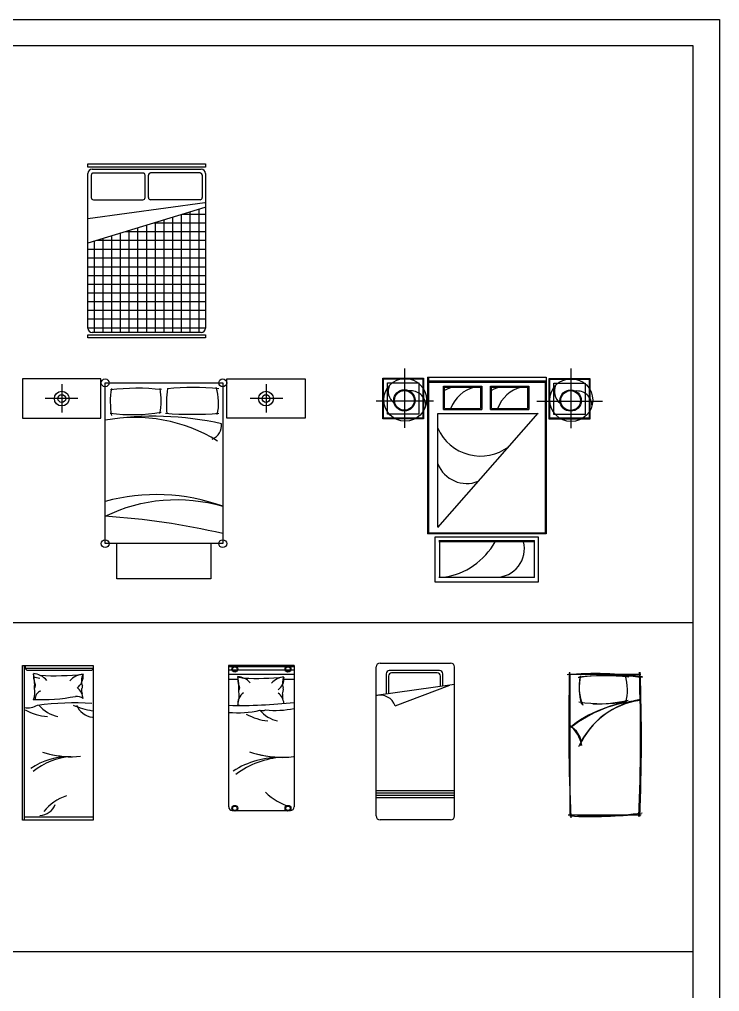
# Model space of a CAD drawing. Header units: inches. Extents: x 10.6 to 53.1, y 14.5 to 39.3.
# Drawn here: x 22.68 to 31.61, y 26.9 to 39.3 of the extents above; entities that cross this region are included whole.
import ezdxf

# ---------------------------------------------------------------- set-up
doc = ezdxf.new("R2010")
doc.units = ezdxf.units.IN
doc.header["$MEASUREMENT"] = 0
for name, color, linetype in [('02', 2, 'Continuous'), ('1', 1, 'Continuous'), ('4', 4, 'Continuous'), ('kadrbm', 4, 'Continuous')]:
    doc.layers.add(name, color=color, linetype=linetype)

# ---------------------------------------------------------------- blocks, each defined once
blk = doc.blocks.new('kadrbm')
at = {"layer": 'kadrbm', "color": 4}
blk.add_lwpolyline([(0, 0), (0, 24.797), (21, 24.797), (21, 0), (0, 0)], close=True, dxfattribs=at)
blk.add_lwpolyline([(20.663, 0.326), (20.663, 24.46), (0.337, 24.46), (0.337, 0.326), (20.663, 0.326)], dxfattribs=at)

msp = doc.modelspace()

# ---------------------------------------------------------------- linework, layer by layer
at = {"layer": '02'}
for p, q in [((23.557, 37.463), (25.057, 37.463)), ((23.557, 37.421), (23.557, 37.463)), ((25.057, 37.463), (25.057, 37.421)), ((25.057, 37.421), (23.557, 37.421)), ((23.557, 35.366), (23.557, 37.338)), ((23.613, 37.393), (25.002, 37.393)), ((23.627, 37.345), (24.259, 37.345)), ((24.988, 37.345), (24.356, 37.345)), ((25.057, 37.338), (25.057, 35.366)), ((23.599, 37.317), (23.599, 37.032)), ((24.286, 37.032), (24.286, 37.317)), ((24.328, 37.032), (24.328, 37.317)), ((25.016, 37.317), (25.016, 37.032)), ((25.05, 36.963), (23.557, 36.761)), ((23.627, 37.004), (24.259, 37.004)), ((24.988, 37.004), (24.356, 37.004)), ((25.05, 36.907), (23.557, 36.449)), ((24.863, 35.31), (24.863, 36.85)), ((24.974, 35.31), (24.974, 36.879)), ((25.057, 36.706), (24.394, 36.706)), ((24.418, 35.31), (24.418, 36.713)), ((24.53, 35.31), (24.53, 36.747)), ((24.641, 35.31), (24.641, 36.781)), ((24.752, 35.31), (24.752, 36.816)), ((25.057, 36.817), (24.756, 36.817)), ((23.974, 35.31), (23.974, 36.577)), ((25.057, 36.595), (24.032, 36.595)), ((24.085, 35.31), (24.085, 36.611)), ((24.196, 35.31), (24.196, 36.645)), ((24.307, 35.31), (24.307, 36.679)), ((23.641, 35.31), (23.641, 36.474)), ((25.057, 36.484), (23.67, 36.484)), ((23.752, 35.31), (23.752, 36.509)), ((23.863, 35.31), (23.863, 36.543)), ((23.557, 36.372), (25.057, 36.372)), ((23.557, 36.261), (25.057, 36.261)), ((23.557, 36.15), (25.057, 36.15)), ((23.557, 36.039), (25.057, 36.039)), ((23.557, 35.928), (25.057, 35.928)), ((23.557, 35.817), (25.057, 35.817)), ((23.557, 35.706), (25.057, 35.706)), ((23.557, 35.595), (25.057, 35.595)), ((23.557, 35.484), (25.057, 35.484)), ((23.557, 35.372), (25.057, 35.372)), ((23.557, 35.282), (25.057, 35.282)), ((23.557, 35.241), (23.557, 35.282)), ((25.057, 35.241), (23.557, 35.241)), ((25.002, 35.31), (23.613, 35.31)), ((25.057, 35.282), (25.057, 35.241)), ((27.319, 34.208), (27.319, 34.728)), ((27.319, 34.728), (27.839, 34.728)), ((27.329, 34.218), (27.329, 34.718)), ((27.329, 34.718), (27.829, 34.718)), ((27.829, 34.718), (27.829, 34.218)), ((27.839, 34.728), (27.839, 34.208)), ((27.89, 34.743), (29.4, 34.743)), ((27.89, 34.743), (27.89, 32.743)), ((27.9, 34.743), (27.9, 32.743)), ((29.4, 34.743), (29.4, 32.743)), ((29.438, 34.726), (29.958, 34.726)), ((29.438, 34.206), (29.438, 34.726)), ((29.958, 34.726), (29.958, 34.206)), ((27.379, 34.268), (27.379, 34.668)), ((27.379, 34.668), (27.779, 34.668)), ((27.779, 34.668), (27.779, 34.268)), ((27.89, 34.693), (29.4, 34.693)), ((27.89, 34.678), (29.4, 34.678)), ((28.091, 34.328), (28.091, 34.628)), ((28.091, 34.628), (28.581, 34.628)), ((28.106, 34.343), (28.106, 34.613)), ((28.106, 34.613), (28.566, 34.613)), ((28.566, 34.613), (28.566, 34.343)), ((28.581, 34.628), (28.581, 34.328)), ((28.69, 34.328), (28.69, 34.628)), ((28.69, 34.628), (29.18, 34.628)), ((28.705, 34.343), (28.705, 34.613)), ((28.705, 34.613), (29.165, 34.613)), ((29.165, 34.613), (29.165, 34.343)), ((29.18, 34.628), (29.18, 34.328)), ((29.39, 34.693), (29.39, 32.743)), ((29.448, 34.716), (29.948, 34.716)), ((29.448, 34.216), (29.448, 34.716)), ((29.498, 34.266), (29.498, 34.666)), ((29.498, 34.666), (29.898, 34.666)), ((29.898, 34.666), (29.898, 34.266)), ((29.948, 34.716), (29.948, 34.216)), ((27.779, 34.268), (27.379, 34.268)), ((28.091, 34.328), (28.581, 34.328)), ((28.106, 34.343), (28.566, 34.343)), ((28.69, 34.328), (29.18, 34.328)), ((28.705, 34.343), (29.165, 34.343)), ((29.898, 34.266), (29.498, 34.266)), ((27.839, 34.208), (27.319, 34.208)), ((27.829, 34.218), (27.329, 34.218)), ((29.958, 34.206), (29.438, 34.206)), ((29.948, 34.216), (29.448, 34.216)), ((29.4, 32.753), (27.89, 32.753)), ((29.4, 32.743), (27.89, 32.743)), ((27.982, 32.702), (27.982, 32.131)), ((29.303, 32.702), (27.982, 32.702)), ((29.253, 32.652), (28.032, 32.652)), ((29.253, 32.642), (28.032, 32.642)), ((28.042, 32.652), (28.042, 32.181)), ((29.254, 32.185), (29.254, 32.656)), ((29.303, 32.131), (29.303, 32.702)), ((27.982, 32.131), (29.303, 32.131)), ((28.032, 32.191), (29.253, 32.191)), ((22.723, 31.063), (23.623, 31.063)), ((22.75, 29.093), (22.75, 31.063)), ((22.759, 31.028), (23.623, 31.028)), ((23.623, 31.063), (23.623, 29.093)), ((26.188, 31.063), (25.352, 31.063)), ((26.188, 31.045), (25.352, 31.045)), ((26.188, 31.004), (25.352, 31.004)), ((27.233, 29.145), (27.233, 31.045)), ((27.283, 31.095), (28.183, 31.095)), ((28.043, 30.999), (27.4, 30.999)), ((28.233, 29.145), (28.233, 31.045)), ((26.188, 30.949), (25.352, 30.949)), ((27.36, 30.959), (27.36, 30.697)), ((27.39, 30.929), (27.39, 30.701)), ((28.013, 30.969), (27.43, 30.969)), ((28.053, 30.794), (28.053, 30.929)), ((28.083, 30.798), (28.083, 30.959)), ((29.708, 30.955), (30.608, 30.955)), ((29.708, 29.155), (29.708, 30.955)), ((28.233, 30.82), (27.233, 30.679)), ((27.476, 30.549), (28.175, 30.811)), ((27.233, 29.468), (28.233, 29.468)), ((27.233, 29.438), (28.233, 29.438)), ((27.233, 29.408), (28.233, 29.408)), ((27.233, 29.378), (28.233, 29.378)), ((30.608, 29.155), (29.708, 29.155)), ((23.623, 29.093), (22.723, 29.093)), ((23.623, 29.128), (22.75, 29.128)), ((28.183, 29.095), (27.283, 29.095))]:
    msp.add_line(p, q, dxfattribs=at)
for points in [[(22.724, 34.718), (22.724, 34.218), (23.724, 34.218), (23.724, 34.718)], [(26.329, 34.718), (26.329, 34.218), (25.329, 34.218), (25.329, 34.718)], [(25.277, 34.668), (25.277, 32.618), (23.777, 32.618), (23.777, 34.668)]]:
    msp.add_lwpolyline(points, close=True, dxfattribs=at)
msp.add_lwpolyline([(25.127, 32.618), (25.127, 32.168), (23.927, 32.168), (23.927, 32.618)], dxfattribs=at)
for points in [[(22.759, 31.063), (22.759, 31.032, 0.414214), (22.789, 31.002), (23.593, 31.002, 0.414214), (23.623, 31.032)], [(22.75, 30.527, 0.174518), (22.914, 30.557, -0.055694), (23.609, 30.583)], [(25.352, 30.466, 0.078314), (25.751, 30.492, 0.174082), (25.822, 30.496, 0.074189), (26.188, 30.516)]]:
    msp.add_lwpolyline(points, format="xyb", dxfattribs=at)
for centre, radius in [((23.777, 34.668), 0.05), ((25.277, 34.668), 0.05), ((27.603, 34.451), 0.273), ((29.722, 34.449), 0.273), ((23.224, 34.468), 0.0942), ((23.224, 34.468), 0.0498), ((25.829, 34.468), 0.0942), ((25.829, 34.468), 0.0498), ((27.594, 34.445), 0.136), ((27.594, 34.445), 0.126), ((29.713, 34.443), 0.136), ((29.713, 34.443), 0.126), ((23.777, 32.618), 0.05), ((25.277, 32.618), 0.05), ((25.431, 31.017), 0.0371), ((25.431, 31.017), 0.0278), ((26.109, 31.017), 0.0371), ((26.109, 31.017), 0.0278), ((25.431, 29.242), 0.0371), ((25.431, 29.242), 0.0278), ((26.109, 29.242), 0.0371), ((26.109, 29.242), 0.0278)]:
    msp.add_circle(centre, radius, dxfattribs=at)
for centre, radius, start, end in [((23.613, 37.338), 0.0556, 90, 180), ((23.627, 37.317), 0.0278, 90, 180), ((24.259, 37.317), 0.0278, 0, 90.0001), ((24.356, 37.317), 0.0278, 90, 180), ((24.988, 37.317), 0.0278, 0, 90), ((25.002, 37.338), 0.0556, 0, 90), ((23.627, 37.032), 0.0278, 180, 270), ((24.259, 37.032), 0.0278, 270, 0), ((24.356, 37.032), 0.0278, 180, 270), ((24.988, 37.032), 0.0278, 270, 0), ((23.613, 35.366), 0.0556, 180, 270), ((25.002, 35.366), 0.0556, 270, 359.9999), ((27.579, 34.563), 0.192, 155.9567, 231.7564), ((28.262, 34.317), 0.299, 94.4656, 121.4122), ((28.86, 34.317), 0.299, 94.4656, 121.4122), ((29.698, 34.561), 0.192, 155.9567, 231.7564), ((27.677, 34.376), 0.191, 0.4104, 96.764), ((29.796, 34.374), 0.191, 0.4104, 96.764), ((27.283, 31.045), 0.05, 90, 180), ((27.4, 30.959), 0.04, 90, 180), ((28.043, 30.959), 0.04, 0, 90), ((28.183, 31.045), 0.05, 0, 90), ((23.17, 30.934), 0.308, 175.3048, 198.6942), ((21.247, 30.698), 1.636, 4.8098, 9.1892), ((22.845, 30.715), 0.245, 40.4189, 85.9871), ((22.975, 31.196), 0.295, 247.5179, 264.267), ((23.134, 34.313), 3.38, 266.8134, 276.1602), ((23.514, 30.708), 0.245, 94.0129, 139.5811), ((23.303, 30.932), 0.194, 306.5711, 5.89), ((23.652, 30.869), 0.177, 151.7736, 201.6983), ((25.754, 30.899), 0.286, 175.3048, 198.6942), ((25.573, 31.176), 0.274, 247.5179, 264.267), ((25.452, 30.696), 0.227, 40.4189, 85.9871), ((23.969, 30.68), 1.519, 4.8098, 9.1892), ((25.72, 34.036), 3.137, 266.8134, 276.1602), ((26.073, 30.69), 0.227, 94.0129, 139.5811), ((25.877, 30.898), 0.18, 306.5711, 5.89), ((26.201, 30.839), 0.164, 151.7736, 201.6983), ((27.43, 30.929), 0.04, 90, 180), ((28.013, 30.929), 0.04, 0, 90), ((30.031, 26.401), 4.559, 82.4264, 94.5516), ((29.941, 25.232), 5.719, 83.0717, 92.7206), ((54.393, 30.278), 24.703, 178.3775, 182.6876), ((93.575, 30.493), 63.88, 179.57364, 181.20872), ((30.181, 28.652), 2.286, 83.6969, 99.3588), ((30.133, 27.886), 3.046, 83.9409, 95.9352), ((30.483, 30.799), 0.662, 169.7905, 201.5589), ((30.605, 30.778), 0.782, 168.5696, 195.2701), ((29.795, 30.751), 0.643, 345.482, 16.5883), ((7.613, 30.124), 22.993, 357.5418, 2.1288), ((7.613, 30.124), 23.003, 357.5418, 2.1288), ((22.677, 30.721), 0.206, 333.8018, 14.684), ((20.517, 30.881), 2.362, 357.3905, 358.8876), ((22.845, 30.805), 0.0446, 314.4736, 42.1713), ((23.303, 30.626), 0.194, 4.3181, 53.4289), ((23.659, 30.752), 0.183, 175.2233, 196.23), ((23.455, 30.794), 0.034, 307.6143, 16.2802), ((25.026, 30.681), 0.46, 344.0243, 8.7071), ((25.452, 30.78), 0.0414, 314.4736, 42.1713), ((23.291, 30.85), 2.192, 357.3905, 358.8876), ((25.894, 30.758), 0.156, 337.017, 7.5368), ((22.962, 32.941), 2.313, 267.4973, 280.8949), ((22.986, 30.641), 0.101, 106.2906, 186.5925), ((23.413, 30.536), 0.134, 51.469, 95.7189), ((25.648, 30.572), 0.18, 126.5711, 185.89), ((25.877, 30.566), 0.18, 4.3181, 53.4289), ((26.207, 30.683), 0.17, 175.2233, 196.23), ((27.284, 30.482), 0.203, 19.2795, 104.763), ((30.752, 29.627), 1.012, 98.3984, 155.8881), ((23.275, 30.852), 0.452, 220.7333, 256.9672), ((23.879, 31.876), 1.415, 248.9161, 259.13), ((23.645, 30.652), 0.25, 202.2285, 262.8594), ((25.504, 36.636), 6.082, 268.5708, 276.4537), ((25.713, 28.914), 1.658, 97.8585, 98.4763), ((25.452, 30.781), 0.227, 274.0129, 278.3417), ((30.686, 29.038), 1.577, 94.1456, 129.0209), ((30.721, 28.994), 1.626, 94.1859, 128.215), ((30.756, 29.597), 1.036, 98.9172, 155.4625), ((30.109, 32.346), 1.77, 260.5853, 280.2821), ((30.058, 32.258), 1.683, 267.9544, 283.3394), ((23.111, 31.143), 0.735, 241.3554, 264.511), ((25.917, 31.036), 0.682, 240.1408, 264.511), ((26.069, 30.766), 0.42, 220.7333, 256.9672), ((29.59, 30.057), 0.26, 356.6466, 66.6529), ((29.438, 29.967), 0.425, 10.1648, 52.268), ((23.319, 29.025), 0.875, 88.7256, 124.1445), ((23.39, 29.063), 0.838, 93.5571, 129.4028), ((23.357, 31.141), 1.241, 252.2705, 269.1302), ((23.338, 30.997), 1.097, 255.0326, 276.4383), ((26.011, 28.771), 1.121, 88.7545, 122.4486), ((26.097, 28.82), 1.074, 93.3188, 127.4147), ((26.057, 31.332), 1.44, 252.2705, 269.1302), ((26.035, 31.166), 1.273, 255.0326, 276.4383), ((23.489, 28.799), 0.636, 108.977, 140.9386), ((26.353, 29.986), 0.756, 225.5555, 253.7707), ((22.939, 29.363), 0.213, 271.6028, 340.5734), ((27.283, 29.145), 0.05, 180, 270), ((28.183, 29.145), 0.05, 270, 0), ((30.117, 37.152), 8.004, 266.8986, 273.564), ((29.987, 33.224), 4.088, 266.0293, 278.9641)]:
    msp.add_arc(centre, radius, start, end, dxfattribs=at)
at = {"layer": '1'}
for p, q in [((10.95, 31.611), (31.276, 31.611)), ((10.95, 27.417), (31.276, 27.417))]:
    msp.add_line(p, q, dxfattribs=at)
at = {"layer": '4'}
for p, q in [((27.6, 34.094), (27.6, 34.852)), ((29.719, 34.092), (29.719, 34.85)), ((23.224, 34.653), (23.224, 34.29)), ((25.829, 34.653), (25.829, 34.29)), ((23.427, 34.468), (23.012, 34.468)), ((26.042, 34.468), (25.627, 34.468)), ((27.234, 34.439), (27.963, 34.439)), ((29.283, 34.437), (30.122, 34.437)), ((28.019, 32.824), (29.301, 34.28)), ((28.02, 34.278), (29.3, 34.278)), ((28.02, 32.828), (28.02, 34.278)), ((22.723, 29.093), (22.723, 31.063)), ((25.352, 31.063), (25.352, 29.26)), ((26.188, 31.063), (26.188, 29.26)), ((25.468, 30.883), (25.352, 30.883)), ((26.188, 30.883), (26.057, 30.883)), ((25.399, 29.214), (26.141, 29.214))]:
    msp.add_line(p, q, dxfattribs=at)
msp.add_lwpolyline([(25.277, 32.746, 0.040811), (23.777, 32.967, -0.188994), (25.277, 33.094, 0.154825), (23.777, 33.156)], format="xyb", dxfattribs=at)
for centre, radius, start, end in [((24.785, 34.428), 0.943, 169.7294, 190.8239), ((24.184, 31.922), 2.678, 83.2847, 97.3002), ((23.608, 34.44), 0.883, 349.3149, 10.0855), ((25.797, 34.409), 1.239, 171.395, 186.0885), ((24.899, 30.993), 3.616, 84.808, 95.192), ((24.551, 34.411), 0.673, 347.3479, 17.0707), ((28.596, 34.192), 0.436, 104.6626, 159.6122), ((29.194, 34.192), 0.436, 104.6626, 159.6122), ((24.4, 30.353), 3.89, 77.1942, 99.2138), ((24.152, 32.21), 2.017, 58.3356, 100.7014), ((24.123, 36.394), 2.131, 262.4032, 279.9483), ((24.887, 38.806), 4.538, 265.7217, 274.2945), ((25.07, 34.13), 0.193, 292.4412, 4.6731), ((28.565, 34.333), 0.598, 204.0563, 306.8492), ((28.389, 33.784), 0.399, 202.1275, 291.5505), ((27.974, 33.067), 0.885, 277.8507, 331.3047), ((28.762, 32.552), 0.362, 269.507, 14.4216), ((25.399, 29.26), 0.0464, 180, 270), ((26.141, 29.26), 0.0464, 270, 0)]:
    msp.add_arc(centre, radius, start, end, dxfattribs=at)

# ---------------------------------------------------------------- block references
at = {"layer": 'kadrbm'}
msp.add_blockref('kadrbm', (10.613, 14.506), dxfattribs=at)

doc.saveas('drawing.dxf')
